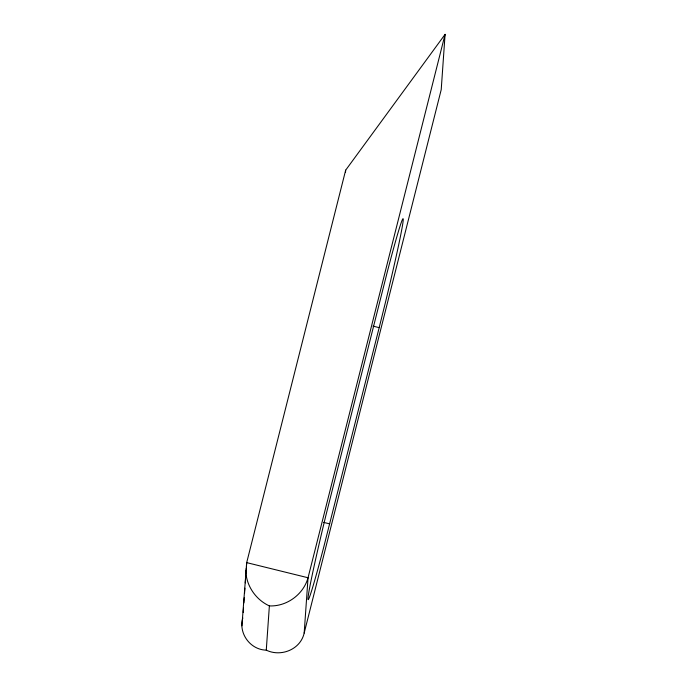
<?xml version="1.0" encoding="UTF-8"?>
<svg xmlns="http://www.w3.org/2000/svg" width="687" height="687" viewBox="0 0 687 687"><rect width="100%" height="100%" fill="white"/><g stroke="black" fill="none" stroke-linecap="round" stroke-linejoin="round"><path stroke-width="1.03" d="M241.918 625.814L246.693 562.627L345.664 170.17L445.082 34.35L441.217 89.645L304.178 633.053C300.562 649.507 280.949 657.279 266.273 650.151C250.24 649.808 238.226 633.285 242.829 617.931M243.215 612.4L243.507 608.184M243.876 602.92L244.246 597.656M244.538 593.439L244.907 588.175M245.276 582.902L245.568 578.694M245.937 573.43L246.307 568.158M246.435 566.32L246.693 562.627L308.042 577.758L304.178 633.053M266.273 650.151L269.373 605.908C255.796 599.725 246.298 585.831 245.757 570.888M345.518 172.3L345.664 170.17M379.181 327.647L385.132 303.645A94.832 2.885 -76.2 0 0 403.183 220.493A94.832 2.885 -76.2 0 0 387.374 271.597L326.067 514.709A94.832 2.885 -76.2 0 0 308.016 597.853A94.832 2.885 -76.2 0 0 323.826 546.749L379.181 327.647L372.947 326.11M445.082 34.35L308.042 577.758C303.439 594.478 286.702 606.673 269.373 605.908M323.457 522.343L329.7 523.88"/></g></svg>
